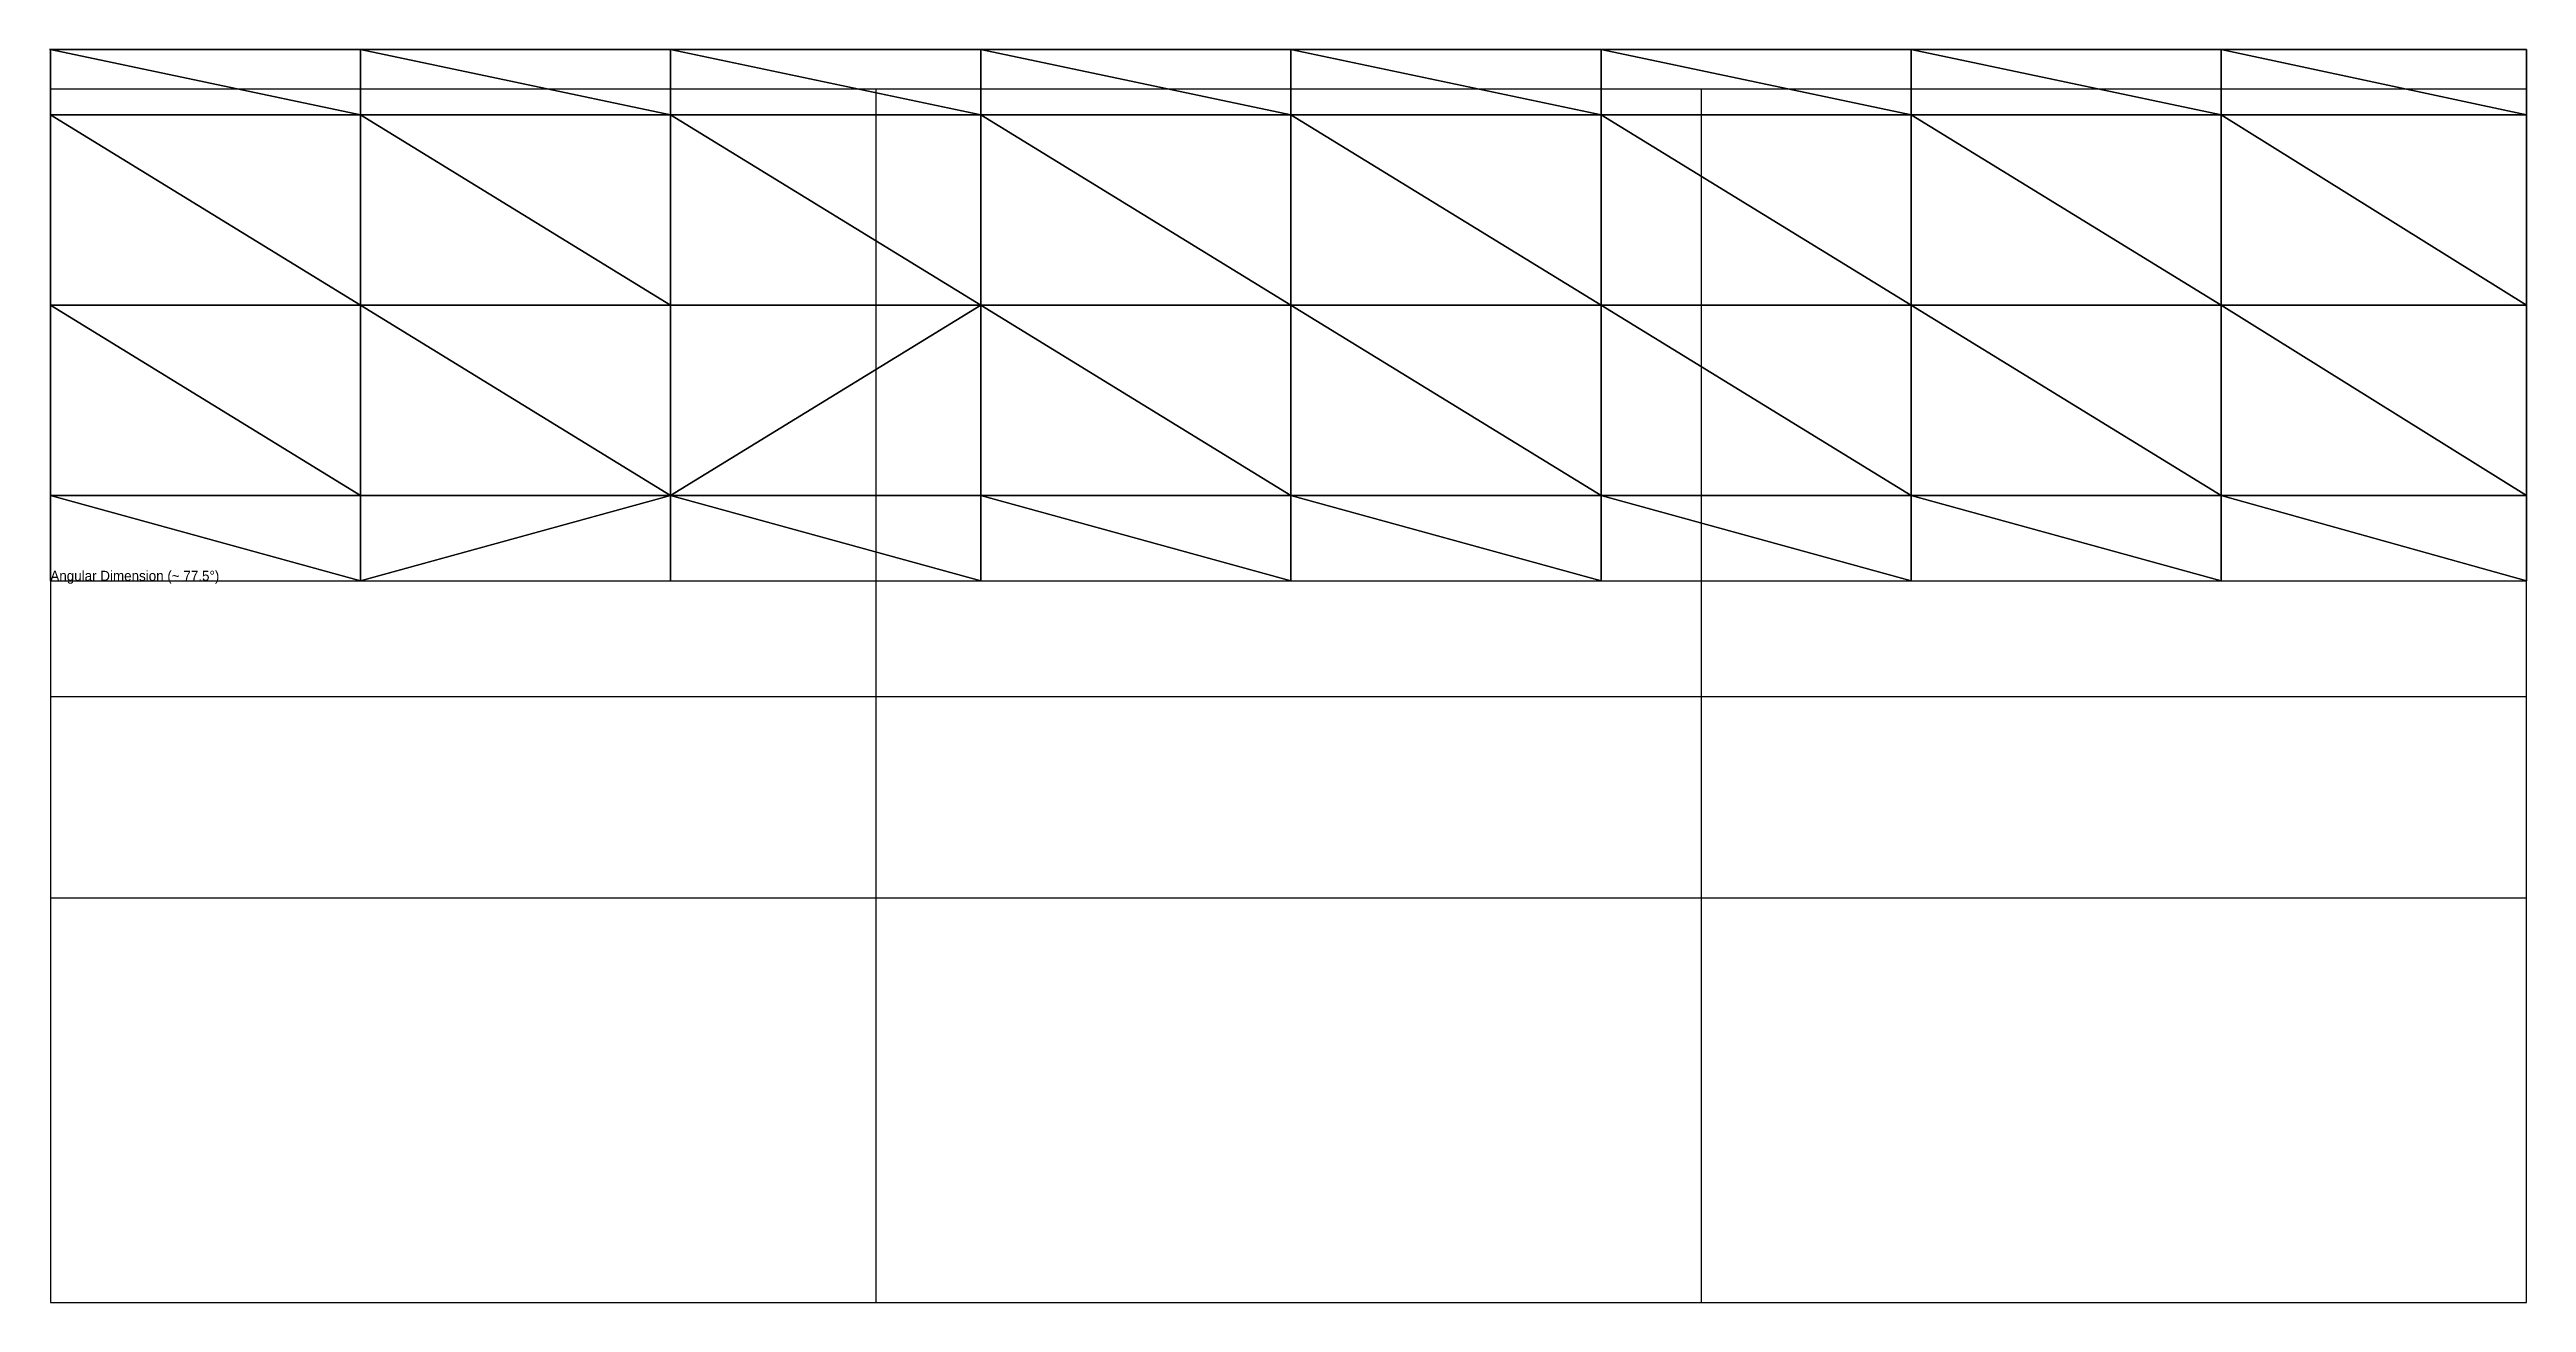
# Model space of a CAD drawing. Extents: x 0 to 247, y -72 to 53.
import ezdxf

# ---------------------------------------------------------------- set-up
doc = ezdxf.new("R2010")
doc.units = 0
doc.header["$MEASUREMENT"] = 0
doc.linetypes.add('HIDDEN', pattern=[0.375, 0.25, -0.125])
doc.layers.get('0').update_dxf_attribs({"color": 13, "linetype": 'HIDDEN'})
doc.layers.add('CENTERLINES', color=134, linetype='CONTINUOUS')

# ---------------------------------------------------------------- blocks, each defined once
blk = doc.blocks.new('GROUP1_1')
at = {"layer": 'CENTERLINES', "color": 0}
for p, q in [((0, 46.5, 120.43), (0, 46.5, 112.63)), ((0, 38.89, 118.74), (0, 46.5, 120.43)), ((0, 46.5, 112.63), (0, 46.5, 108.73)), ((0, 35.08, 117.9), (0, 38.89, 118.74))]:
    blk.add_line(p, q, dxfattribs=at)
at = {"layer": 'CENTERLINES', "color": 0, "extrusion": (1, 1.81461e-17, 1.28949e-16)}
blk.add_arc((46.5, 120.43), 7.8, 192.5055, 270, dxfattribs=at)

msp = doc.modelspace()

# ---------------------------------------------------------------- linework, layer by layer
at = {"layer": 'CENTERLINES', "color": 0}
for p, q in [((-0.08, 53), (0, 53)), ((0, 53, 24), (-0.08, 53, 24)), ((0, 53, 12), (30.94, 53, 12)), ((30.94, 53, 24), (0, 53, 24)), ((0, 53, 24), (0, 53, 12)), ((0, 53, 12), (0, 53)), ((0, 53, 12), (0, 46.5, 12)), ((0, 53), (0, 46.5)), ((0, 53, 12), (0, 46.5, 12)), ((0, 53, 24), (0, 53, 12)), ((0, 46.5, 24), (0, 53, 24)), ((30.94, 53), (0, 53)), ((0, 53, 12), (30.94, 53, 12)), ((0, 53, 12), (0, 53)), ((30.94, 53), (0, 53)), ((0, 53), (0, 46.5)), ((30.94, 53, 12), (30.94, 53, 24)), ((30.94, 53), (30.94, 53, 12)), ((30.94, 53, 12), (61.87, 53, 12)), ((30.94, 53), (30.94, 53, 12)), ((61.87, 53), (30.94, 53)), ((61.87, 53, 24), (30.94, 53, 24)), ((30.94, 53, 12), (30.94, 53, 24)), ((30.94, 53, 12), (61.87, 53, 12)), ((30.94, 53), (30.94, 46.5)), ((61.87, 53), (30.94, 53)), ((30.94, 53), (30.94, 46.5)), ((92.81, 53), (61.87, 53)), ((61.87, 53, 12), (92.81, 53, 12)), ((61.87, 53), (61.87, 53, 12)), ((61.87, 53, 12), (92.81, 53, 12)), ((92.81, 53, 24), (61.87, 53, 24)), ((61.87, 53, 12), (61.87, 53, 24)), ((61.87, 53), (61.87, 53, 12)), ((61.87, 53, 12), (61.87, 53, 24)), ((61.87, 53), (61.87, 46.5)), ((92.81, 53), (61.87, 53)), ((61.87, 53), (61.87, 46.5)), ((92.81, 53), (92.81, 53, 12)), ((92.81, 53, 12), (92.81, 53, 24)), ((92.81, 53, 12), (123.75, 53, 12)), ((92.81, 53), (92.81, 53, 12)), ((123.75, 53), (92.81, 53)), ((123.75, 53, 24), (92.81, 53, 24)), ((92.81, 53, 12), (92.81, 53, 24)), ((92.81, 53, 12), (123.75, 53, 12)), ((92.81, 53), (92.81, 46.5)), ((123.75, 53), (92.81, 53)), ((92.81, 53), (92.81, 46.5)), ((154.69, 53), (123.75, 53)), ((123.75, 53, 12), (154.69, 53, 12)), ((123.75, 53), (123.75, 53, 12)), ((123.75, 53, 12), (154.69, 53, 12)), ((154.69, 53, 24), (123.75, 53, 24)), ((123.75, 53, 12), (123.75, 53, 24)), ((123.75, 53), (123.75, 53, 12)), ((123.75, 53, 12), (123.75, 53, 24)), ((123.75, 53), (123.75, 46.5)), ((154.69, 53), (123.75, 53)), ((123.75, 53), (123.75, 46.5)), ((154.69, 53), (154.69, 53, 12)), ((154.69, 53, 12), (154.69, 53, 24)), ((154.69, 53, 12), (185.62, 53, 12)), ((154.69, 53), (154.69, 53, 12)), ((185.62, 53), (154.69, 53)), ((185.62, 53, 24), (154.69, 53, 24)), ((154.69, 53, 12), (154.69, 53, 24)), ((154.69, 53, 12), (185.62, 53, 12)), ((154.69, 53), (154.69, 46.5)), ((185.62, 53), (154.69, 53)), ((154.69, 53), (154.69, 46.5)), ((216.56, 53), (185.62, 53)), ((185.62, 53, 12), (216.56, 53, 12)), ((185.62, 53), (185.62, 53, 12)), ((185.62, 53, 12), (216.56, 53, 12)), ((216.56, 53, 24), (185.62, 53, 24)), ((185.62, 53, 12), (185.62, 53, 24)), ((185.62, 53), (185.62, 53, 12)), ((185.62, 53, 12), (185.62, 53, 24)), ((185.62, 53), (185.62, 46.5)), ((216.56, 53), (185.62, 53)), ((185.62, 53), (185.62, 46.5)), ((216.56, 53), (216.56, 53, 12)), ((216.56, 53, 12), (216.56, 53, 24)), ((216.56, 53), (216.56, 53, 12)), ((247, 53), (216.56, 53)), ((216.56, 53, 12), (247, 53, 12)), ((216.56, 53, 12), (247, 53, 12)), ((247, 53, 24), (216.56, 53, 24)), ((216.56, 53, 12), (216.56, 53, 24)), ((247, 53), (216.56, 53)), ((216.56, 53), (216.56, 46.5)), ((216.56, 53), (216.56, 46.5)), ((247, 53, 12), (247, 53)), ((247, 53, 24), (247, 53, 12)), ((247, 46.5, 12), (247, 53, 12)), ((247, 53, 24), (247, 53, 12)), ((247, 46.5, 24), (247, 53, 24)), ((247, 53, 12), (247, 53)), ((247, 46.5, 12), (247, 53, 12)), ((247, 46.5), (247, 53)), ((247, 46.5), (247, 53)), ((82.33, 49.06, 121), (0, 49.06, 121)), ((0, 49.06, 121), (0, 46.5, 120.43)), ((82.33, 49.06, 121), (82.33, 8.5, 112)), ((164.67, 49.06, 121), (82.33, 49.06, 121)), ((82.33, 49.06, 121), (82.33, 8.5, 112)), ((247, 49.06, 121), (164.67, 49.06, 121)), ((164.67, 49.06, 121), (164.67, 8.5, 112)), ((164.67, 49.06, 121), (164.67, 8.5, 112)), ((247, 46.5, 120.43), (247, 49.06, 121)), ((0, 46.5, 24), (0, 46.5, 120.43)), ((0, 46.5, 12), (0, 46.5)), ((0, 46.5, 24), (0, 46.5, 12)), ((0, 46.5, 12), (0, 27.5, 12)), ((0, 46.5), (0, 27.5)), ((0, 46.5, 12), (0, 46.5)), ((0, 27.5, 24), (0, 46.5, 24)), ((0, 46.5, 12), (0, 27.5, 12)), ((0, 46.5, 24), (0, 46.5, 12)), ((0, 46.5, 120.43), (0, 8.5, 112)), ((0, 46.5), (30.94, 46.5)), ((0, 46.5), (0, 27.5)), ((0, 46.5), (30.94, 46.5)), ((30.94, 46.5), (30.94, 27.5)), ((30.94, 46.5), (61.87, 46.5)), ((30.94, 46.5), (30.94, 27.5)), ((30.94, 46.5), (61.87, 46.5)), ((61.87, 46.5), (61.87, 27.5)), ((61.87, 46.5), (92.81, 46.5)), ((61.87, 46.5), (61.87, 27.5)), ((61.87, 46.5), (92.81, 46.5)), ((92.81, 46.5), (92.81, 27.5)), ((92.81, 46.5), (123.75, 46.5)), ((92.81, 46.5), (92.81, 27.5)), ((92.81, 46.5), (123.75, 46.5)), ((123.75, 46.5), (123.75, 27.5)), ((123.75, 46.5), (154.69, 46.5)), ((123.75, 46.5), (123.75, 27.5)), ((123.75, 46.5), (154.69, 46.5)), ((154.69, 46.5), (154.69, 27.5)), ((154.69, 46.5), (185.62, 46.5)), ((154.69, 46.5), (154.69, 27.5)), ((154.69, 46.5), (185.62, 46.5)), ((185.62, 46.5), (185.62, 27.5)), ((185.62, 46.5), (216.56, 46.5)), ((185.62, 46.5), (185.62, 27.5)), ((185.62, 46.5), (216.56, 46.5)), ((216.56, 46.5), (247, 46.5)), ((216.56, 46.5), (247, 46.5)), ((216.56, 46.5), (216.56, 27.5)), ((216.56, 46.5), (216.56, 27.5)), ((247, 46.5, 24), (247, 46.5, 120.43)), ((247, 46.5, 12), (247, 46.5, 24)), ((247, 46.5), (247, 46.5, 12)), ((247, 27.5, 12), (247, 46.5, 12)), ((247, 27.5), (247, 46.5)), ((247, 46.5), (247, 46.5, 12)), ((247, 27.5, 24), (247, 46.5, 24)), ((247, 27.5, 12), (247, 46.5, 12)), ((247, 46.5, 12), (247, 46.5, 24)), ((247, 8.5, 112), (247, 46.5, 120.43)), ((247, 27.5), (247, 46.5)), ((0, 27.5), (0, 8.5)), ((0, 27.5), (0, 27.5, 12)), ((0, 27.5, 12), (0, 8.5, 12)), ((0, 27.5, 12), (0, 8.5, 12)), ((0, 27.5, 12), (0, 27.5, 24)), ((0, 8.5, 24), (0, 27.5, 24)), ((0, 27.5), (0, 27.5, 12)), ((0, 27.5, 12), (0, 27.5, 24)), ((0, 27.5), (30.94, 27.5)), ((0, 27.5), (0, 8.5)), ((0, 27.5), (30.94, 27.5)), ((30.94, 27.5), (30.94, 8.5)), ((30.94, 27.5), (61.87, 27.5)), ((30.94, 27.5), (30.94, 8.5)), ((30.94, 27.5), (61.87, 27.5)), ((61.87, 27.5), (61.87, 8.5)), ((61.87, 27.5), (92.81, 27.5)), ((61.87, 27.5), (61.87, 8.5)), ((61.87, 27.5), (92.81, 27.5)), ((92.81, 27.5), (92.81, 8.5)), ((92.81, 27.5), (123.75, 27.5)), ((92.81, 27.5), (92.81, 8.5)), ((92.81, 27.5), (123.75, 27.5)), ((123.75, 27.5), (123.75, 8.5)), ((123.75, 27.5), (154.69, 27.5)), ((123.75, 27.5), (123.75, 8.5)), ((123.75, 27.5), (154.69, 27.5)), ((154.69, 27.5), (154.69, 8.5)), ((154.69, 27.5), (185.62, 27.5)), ((154.69, 27.5), (154.69, 8.5)), ((154.69, 27.5), (185.62, 27.5)), ((185.62, 27.5), (185.62, 8.5)), ((185.62, 27.5), (216.56, 27.5)), ((185.62, 27.5), (185.62, 8.5)), ((185.62, 27.5), (216.56, 27.5)), ((216.56, 27.5), (247, 27.5)), ((216.56, 27.5), (216.56, 8.5)), ((216.56, 27.5), (247, 27.5)), ((216.56, 27.5), (216.56, 8.5)), ((247, 8.5, 12), (247, 27.5, 12)), ((247, 27.5, 12), (247, 27.5, 24)), ((247, 8.5, 24), (247, 27.5, 24)), ((247, 8.5), (247, 27.5)), ((247, 27.5), (247, 27.5, 12)), ((247, 8.5, 12), (247, 27.5, 12)), ((247, 27.5), (247, 27.5, 12)), ((247, 27.5, 12), (247, 27.5, 24)), ((247, 8.5), (247, 27.5)), ((0, 8.5, 24.5), (0, 8.5, 112)), ((0, 8.5, 24.5), (0, 8.5, 24)), ((0, 8.5, 12), (0, 8.5)), ((0, 8.5, 12), (0, 8.5)), ((0, 8.5, 12), (0, 0, 12)), ((0, 8.5), (0, 0)), ((0, 8.5, 24), (0, 8.5, 12)), ((0, 8.5, 12), (0, 0, 12)), ((0, 8.5, 24), (0, 8.5, 12)), ((0, 8.5, 24), (0, 0, 24)), ((82.33, 8.5, 112), (0, 8.5, 112)), ((0, 8.5, 112), (0, -11.57, 107.55)), ((82.33, 8.5, 112), (0, 8.5, 112)), ((0, 8.5), (30.94, 8.5)), ((0, 8.5), (0, 0)), ((0, 8.5), (30.94, 8.5)), ((30.94, 8.5), (30.94, 0)), ((30.94, 8.5), (61.87, 8.5)), ((30.94, 8.5), (61.87, 8.5)), ((30.94, 8.5), (30.94, 0)), ((61.87, 8.5), (61.87, 0)), ((61.87, 8.5), (92.81, 8.5)), ((61.87, 8.5), (61.87, 0)), ((61.87, 8.5), (92.81, 8.5)), ((164.67, 8.5, 112), (82.33, 8.5, 112)), ((82.33, 8.5, 112), (82.33, -11.57, 107.55)), ((164.67, 8.5, 112), (82.33, 8.5, 112)), ((82.33, 8.5, 112), (82.33, -11.57, 107.55)), ((92.81, 8.5), (92.81, 0)), ((92.81, 8.5), (123.75, 8.5)), ((92.81, 8.5), (92.81, 0)), ((92.81, 8.5), (123.75, 8.5)), ((123.75, 8.5), (123.75, 0)), ((123.75, 8.5), (154.69, 8.5)), ((123.75, 8.5), (123.75, 0)), ((123.75, 8.5), (154.69, 8.5)), ((154.69, 8.5), (154.69, 0)), ((154.69, 8.5), (185.62, 8.5)), ((154.69, 8.5), (154.69, 0)), ((154.69, 8.5), (185.62, 8.5)), ((247, 8.5, 112), (164.67, 8.5, 112)), ((164.67, 8.5, 112), (164.67, -11.57, 107.55)), ((164.67, 8.5, 112), (164.67, -11.57, 107.55)), ((247, 8.5, 112), (164.67, 8.5, 112)), ((185.62, 8.5), (185.62, 0)), ((185.62, 8.5), (216.56, 8.5)), ((185.62, 8.5), (185.62, 0)), ((185.62, 8.5), (216.56, 8.5)), ((216.56, 8.5), (247, 8.5)), ((216.56, 8.5), (216.56, 0)), ((216.56, 8.5), (247, 8.5)), ((216.56, 8.5), (216.56, 0)), ((247, 8.5, 24), (247, 8.5, 112)), ((247, 8.5, 12), (247, 8.5, 24)), ((247, 0, 12), (247, 8.5, 12)), ((247, 8.5, 12), (247, 8.5, 24)), ((247, 8.5, 24), (247, 0, 24)), ((247, 8.5), (247, 8.5, 12)), ((247, 0, 12), (247, 8.5, 12)), ((247, 0), (247, 8.5)), ((247, 8.5), (247, 8.5, 12)), ((247, -11.57, 107.55), (247, 8.5, 112)), ((247, 0), (247, 8.5)), ((0, 0), (0, -71.99)), ((0, 0, 12), (0, 0)), ((0, 0, 24), (0, 0, 12)), ((0, 0), (30.94, 0)), ((30.94, 0), (61.87, 0)), ((61.87, 0), (92.81, 0)), ((92.81, 0), (123.75, 0)), ((123.75, 0), (154.69, 0)), ((154.69, 0), (185.62, 0)), ((185.62, 0), (216.56, 0)), ((216.56, 0), (247, 0)), ((247, 0, 24), (247, 0, 12)), ((247, 0, 12), (247, 0)), ((82.33, -11.57, 107.55), (0, -11.57, 107.55)), ((0, -11.57, 107.55), (0, -31.64, 103.1)), ((82.33, -11.57, 107.55), (0, -11.57, 107.55)), ((82.33, -11.57, 107.55), (82.33, -31.64, 103.1)), ((164.67, -11.57, 107.55), (82.33, -11.57, 107.55)), ((82.33, -11.57, 107.55), (82.33, -31.64, 103.1)), ((164.67, -11.57, 107.55), (82.33, -11.57, 107.55)), ((247, -11.57, 107.55), (164.67, -11.57, 107.55)), ((164.67, -11.57, 107.55), (164.67, -31.64, 103.1)), ((164.67, -11.57, 107.55), (164.67, -31.64, 103.1)), ((247, -11.57, 107.55), (164.67, -11.57, 107.55)), ((247, -31.64, 103.1), (247, -11.57, 107.55)), ((0, -31.64, 103.1), (82.33, -31.64, 103.1)), ((0, -31.64, 103.1), (82.33, -31.64, 103.1)), ((0, -31.64, 103.1), (0, -71.99, 94.15)), ((82.33, -31.64, 103.1), (82.33, -71.99, 94.15)), ((82.33, -31.64, 103.1), (164.67, -31.64, 103.1)), ((82.33, -31.64, 103.1), (164.67, -31.64, 103.1)), ((82.33, -31.64, 103.1), (82.33, -71.99, 94.15)), ((164.67, -31.64, 103.1), (247, -31.64, 103.1)), ((164.67, -31.64, 103.1), (247, -31.64, 103.1)), ((164.67, -31.64, 103.1), (164.67, -71.99, 94.15)), ((164.67, -31.64, 103.1), (164.67, -71.99, 94.15)), ((247, -71.99, 94.15), (247, -31.64, 103.1)), ((0, -71.99, 94.15), (82.33, -71.99, 94.15)), ((82.33, -71.99, 94.15), (164.67, -71.99, 94.15)), ((164.67, -71.99, 94.15), (247, -71.99, 94.15))]:
    msp.add_line(p, q, dxfattribs=at)

# ---------------------------------------------------------------- block references
ref = msp.add_blockref('GROUP1_1', (0, 0), dxfattribs=at)
ref.add_attrib('Skp_GroupInstanceName', 'Angular Dimension (~ 77.5°)', (0, 0), dxfattribs={"layer": '0', "height": 1})

# ---------------------------------------------------------------- meshes
mesh = msp.add_polyface(dxfattribs=at)
corners = [(30.94, 53, 24), (0, 53, 12), (30.94, 53, 12), (0, 53, 24)]
mesh.append_faces([[corners[k] for k in face] for face in [(0, 1, 2), (1, 0, 3)]], dxfattribs={"vtx0": -1, "color": 0})
mesh = msp.add_polyface(dxfattribs=at)
corners = [(0, 53), (0, 46.5, 12), (0, 46.5), (0, 53, 12)]
mesh.append_faces([[corners[k] for k in face] for face in [(0, 1, 2), (1, 0, 3)]], dxfattribs={"vtx0": -1, "color": 0})
mesh = msp.add_polyface(dxfattribs=at)
corners = [(0, 53, 12), (0, 46.5, 24), (0, 46.5, 12), (0, 53, 24)]
mesh.append_faces([[corners[k] for k in face] for face in [(0, 1, 2), (1, 0, 3)]], dxfattribs={"vtx0": -1, "color": 0})
mesh = msp.add_polyface(dxfattribs=at)
corners = [(30.94, 53, 12), (0, 53), (30.94, 53), (0, 53, 12)]
mesh.append_faces([[corners[k] for k in face] for face in [(0, 1, 2), (1, 0, 3)]], dxfattribs={"vtx0": -1, "color": 0})
mesh = msp.add_polyface(dxfattribs=at)
corners = [(30.94, 46.5), (0, 53), (0, 46.5), (30.94, 53)]
mesh.append_faces([[corners[k] for k in face] for face in [(0, 1, 2), (1, 0, 3)]], dxfattribs={"vtx0": -1, "color": 0})
mesh = msp.add_polyface(dxfattribs=at)
corners = [(61.87, 53, 12), (30.94, 53), (61.87, 53), (30.94, 53, 12)]
mesh.append_faces([[corners[k] for k in face] for face in [(0, 1, 2), (1, 0, 3)]], dxfattribs={"vtx0": -1, "color": 0})
mesh = msp.add_polyface(dxfattribs=at)
corners = [(61.87, 53, 24), (30.94, 53, 12), (61.87, 53, 12), (30.94, 53, 24)]
mesh.append_faces([[corners[k] for k in face] for face in [(0, 1, 2), (1, 0, 3)]], dxfattribs={"vtx0": -1, "color": 0})
mesh = msp.add_polyface(dxfattribs=at)
corners = [(61.87, 46.5), (30.94, 53), (30.94, 46.5), (61.87, 53)]
mesh.append_faces([[corners[k] for k in face] for face in [(0, 1, 2), (1, 0, 3)]], dxfattribs={"vtx0": -1, "color": 0})
mesh = msp.add_polyface(dxfattribs=at)
corners = [(92.81, 53, 12), (61.87, 53), (92.81, 53), (61.87, 53, 12)]
mesh.append_faces([[corners[k] for k in face] for face in [(0, 1, 2), (1, 0, 3)]], dxfattribs={"vtx0": -1, "color": 0})
mesh = msp.add_polyface(dxfattribs=at)
corners = [(92.81, 53, 24), (61.87, 53, 12), (92.81, 53, 12), (61.87, 53, 24)]
mesh.append_faces([[corners[k] for k in face] for face in [(0, 1, 2), (1, 0, 3)]], dxfattribs={"vtx0": -1, "color": 0})
mesh = msp.add_polyface(dxfattribs=at)
corners = [(92.81, 46.5), (61.87, 53), (61.87, 46.5), (92.81, 53)]
mesh.append_faces([[corners[k] for k in face] for face in [(0, 1, 2), (1, 0, 3)]], dxfattribs={"vtx0": -1, "color": 0})
mesh = msp.add_polyface(dxfattribs=at)
corners = [(123.75, 53, 12), (92.81, 53), (123.75, 53), (92.81, 53, 12)]
mesh.append_faces([[corners[k] for k in face] for face in [(0, 1, 2), (1, 0, 3)]], dxfattribs={"vtx0": -1, "color": 0})
mesh = msp.add_polyface(dxfattribs=at)
corners = [(123.75, 53, 24), (92.81, 53, 12), (123.75, 53, 12), (92.81, 53, 24)]
mesh.append_faces([[corners[k] for k in face] for face in [(0, 1, 2), (1, 0, 3)]], dxfattribs={"vtx0": -1, "color": 0})
mesh = msp.add_polyface(dxfattribs=at)
corners = [(123.75, 46.5), (92.81, 53), (92.81, 46.5), (123.75, 53)]
mesh.append_faces([[corners[k] for k in face] for face in [(0, 1, 2), (1, 0, 3)]], dxfattribs={"vtx0": -1, "color": 0})
mesh = msp.add_polyface(dxfattribs=at)
corners = [(154.69, 53, 12), (123.75, 53), (154.69, 53), (123.75, 53, 12)]
mesh.append_faces([[corners[k] for k in face] for face in [(0, 1, 2), (1, 0, 3)]], dxfattribs={"vtx0": -1, "color": 0})
mesh = msp.add_polyface(dxfattribs=at)
corners = [(154.69, 53, 24), (123.75, 53, 12), (154.69, 53, 12), (123.75, 53, 24)]
mesh.append_faces([[corners[k] for k in face] for face in [(0, 1, 2), (1, 0, 3)]], dxfattribs={"vtx0": -1, "color": 0})
mesh = msp.add_polyface(dxfattribs=at)
corners = [(154.69, 46.5), (123.75, 53), (123.75, 46.5), (154.69, 53)]
mesh.append_faces([[corners[k] for k in face] for face in [(0, 1, 2), (1, 0, 3)]], dxfattribs={"vtx0": -1, "color": 0})
mesh = msp.add_polyface(dxfattribs=at)
corners = [(185.62, 53, 12), (154.69, 53), (185.62, 53), (154.69, 53, 12)]
mesh.append_faces([[corners[k] for k in face] for face in [(0, 1, 2), (1, 0, 3)]], dxfattribs={"vtx0": -1, "color": 0})
mesh = msp.add_polyface(dxfattribs=at)
corners = [(185.62, 53, 24), (154.69, 53, 12), (185.62, 53, 12), (154.69, 53, 24)]
mesh.append_faces([[corners[k] for k in face] for face in [(0, 1, 2), (1, 0, 3)]], dxfattribs={"vtx0": -1, "color": 0})
mesh = msp.add_polyface(dxfattribs=at)
corners = [(185.62, 46.5), (154.69, 53), (154.69, 46.5), (185.62, 53)]
mesh.append_faces([[corners[k] for k in face] for face in [(0, 1, 2), (1, 0, 3)]], dxfattribs={"vtx0": -1, "color": 0})
mesh = msp.add_polyface(dxfattribs=at)
corners = [(216.56, 53, 12), (185.62, 53), (216.56, 53), (185.62, 53, 12)]
mesh.append_faces([[corners[k] for k in face] for face in [(0, 1, 2), (1, 0, 3)]], dxfattribs={"vtx0": -1, "color": 0})
mesh = msp.add_polyface(dxfattribs=at)
corners = [(216.56, 53, 24), (185.62, 53, 12), (216.56, 53, 12), (185.62, 53, 24)]
mesh.append_faces([[corners[k] for k in face] for face in [(0, 1, 2), (1, 0, 3)]], dxfattribs={"vtx0": -1, "color": 0})
mesh = msp.add_polyface(dxfattribs=at)
corners = [(216.56, 46.5), (185.62, 53), (185.62, 46.5), (216.56, 53)]
mesh.append_faces([[corners[k] for k in face] for face in [(0, 1, 2), (1, 0, 3)]], dxfattribs={"vtx0": -1, "color": 0})
mesh = msp.add_polyface(dxfattribs=at)
corners = [(247, 53, 12), (216.56, 53), (247, 53), (216.56, 53, 12)]
mesh.append_faces([[corners[k] for k in face] for face in [(0, 1, 2), (1, 0, 3)]], dxfattribs={"vtx0": -1, "color": 0})
mesh = msp.add_polyface(dxfattribs=at)
corners = [(247, 53, 24), (216.56, 53, 12), (247, 53, 12), (216.56, 53, 24)]
mesh.append_faces([[corners[k] for k in face] for face in [(0, 1, 2), (1, 0, 3)]], dxfattribs={"vtx0": -1, "color": 0})
mesh = msp.add_polyface(dxfattribs=at)
corners = [(247, 46.5), (216.56, 53), (216.56, 46.5), (247, 53)]
mesh.append_faces([[corners[k] for k in face] for face in [(0, 1, 2), (1, 0, 3)]], dxfattribs={"vtx0": -1, "color": 0})
mesh = msp.add_polyface(dxfattribs=at)
corners = [(247, 53, 12), (247, 46.5, 24), (247, 46.5, 12), (247, 53, 24)]
mesh.append_faces([[corners[k] for k in face] for face in [(0, 1, 2), (1, 0, 3)]], dxfattribs={"vtx0": -1, "color": 0})
mesh = msp.add_polyface(dxfattribs=at)
corners = [(247, 53), (247, 46.5, 12), (247, 46.5), (247, 53, 12)]
mesh.append_faces([[corners[k] for k in face] for face in [(0, 1, 2), (1, 0, 3)]], dxfattribs={"vtx0": -1, "color": 0})
mesh = msp.add_polyface(dxfattribs=at)
corners = [(0, 46.5), (0, 27.5, 12), (0, 27.5), (0, 46.5, 12)]
mesh.append_faces([[corners[k] for k in face] for face in [(0, 1, 2), (1, 0, 3)]], dxfattribs={"vtx0": -1, "color": 0})
mesh = msp.add_polyface(dxfattribs=at)
corners = [(0, 46.5, 12), (0, 27.5, 24), (0, 27.5, 12), (0, 46.5, 24)]
mesh.append_faces([[corners[k] for k in face] for face in [(0, 1, 2), (1, 0, 3)]], dxfattribs={"vtx0": -1, "color": 0})
mesh = msp.add_polyface(dxfattribs=at)
corners = [(30.94, 27.5), (0, 46.5), (0, 27.5), (30.94, 46.5)]
mesh.append_faces([[corners[k] for k in face] for face in [(0, 1, 2), (1, 0, 3)]], dxfattribs={"vtx0": -1, "color": 0})
mesh = msp.add_polyface(dxfattribs=at)
corners = [(61.87, 27.5), (30.94, 46.5), (30.94, 27.5), (61.87, 46.5)]
mesh.append_faces([[corners[k] for k in face] for face in [(0, 1, 2), (1, 0, 3)]], dxfattribs={"vtx0": -1, "color": 0})
mesh = msp.add_polyface(dxfattribs=at)
corners = [(92.81, 27.5), (61.87, 46.5), (61.87, 27.5), (92.81, 46.5)]
mesh.append_faces([[corners[k] for k in face] for face in [(0, 1, 2), (1, 0, 3)]], dxfattribs={"vtx0": -1, "color": 0})
mesh = msp.add_polyface(dxfattribs=at)
corners = [(123.75, 27.5), (92.81, 46.5), (92.81, 27.5), (123.75, 46.5)]
mesh.append_faces([[corners[k] for k in face] for face in [(0, 1, 2), (1, 0, 3)]], dxfattribs={"vtx0": -1, "color": 0})
mesh = msp.add_polyface(dxfattribs=at)
corners = [(154.69, 27.5), (123.75, 46.5), (123.75, 27.5), (154.69, 46.5)]
mesh.append_faces([[corners[k] for k in face] for face in [(0, 1, 2), (1, 0, 3)]], dxfattribs={"vtx0": -1, "color": 0})
mesh = msp.add_polyface(dxfattribs=at)
corners = [(185.62, 27.5), (154.69, 46.5), (154.69, 27.5), (185.62, 46.5)]
mesh.append_faces([[corners[k] for k in face] for face in [(0, 1, 2), (1, 0, 3)]], dxfattribs={"vtx0": -1, "color": 0})
mesh = msp.add_polyface(dxfattribs=at)
corners = [(216.56, 27.5), (185.62, 46.5), (185.62, 27.5), (216.56, 46.5)]
mesh.append_faces([[corners[k] for k in face] for face in [(0, 1, 2), (1, 0, 3)]], dxfattribs={"vtx0": -1, "color": 0})
mesh = msp.add_polyface(dxfattribs=at)
corners = [(247, 27.5), (216.56, 46.5), (216.56, 27.5), (247, 46.5)]
mesh.append_faces([[corners[k] for k in face] for face in [(0, 1, 2), (1, 0, 3)]], dxfattribs={"vtx0": -1, "color": 0})
mesh = msp.add_polyface(dxfattribs=at)
corners = [(247, 46.5), (247, 27.5, 12), (247, 27.5), (247, 46.5, 12)]
mesh.append_faces([[corners[k] for k in face] for face in [(0, 1, 2), (1, 0, 3)]], dxfattribs={"vtx0": -1, "color": 0})
mesh = msp.add_polyface(dxfattribs=at)
corners = [(247, 46.5, 12), (247, 27.5, 24), (247, 27.5, 12), (247, 46.5, 24)]
mesh.append_faces([[corners[k] for k in face] for face in [(0, 1, 2), (1, 0, 3)]], dxfattribs={"vtx0": -1, "color": 0})
mesh = msp.add_polyface(dxfattribs=at)
corners = [(0, 27.5), (0, 8.5, 12), (0, 8.5), (0, 27.5, 12)]
mesh.append_faces([[corners[k] for k in face] for face in [(0, 1, 2), (1, 0, 3)]], dxfattribs={"vtx0": -1, "color": 0})
mesh = msp.add_polyface(dxfattribs=at)
corners = [(0, 27.5, 12), (0, 8.5, 24), (0, 8.5, 12), (0, 27.5, 24)]
mesh.append_faces([[corners[k] for k in face] for face in [(0, 1, 2), (1, 0, 3)]], dxfattribs={"vtx0": -1, "color": 0})
mesh = msp.add_polyface(dxfattribs=at)
corners = [(30.94, 8.5), (0, 27.5), (0, 8.5), (30.94, 27.5)]
mesh.append_faces([[corners[k] for k in face] for face in [(0, 1, 2), (1, 0, 3)]], dxfattribs={"vtx0": -1, "color": 0})
mesh = msp.add_polyface(dxfattribs=at)
corners = [(61.87, 8.5), (30.94, 27.5), (30.94, 8.5), (61.87, 27.5)]
mesh.append_faces([[corners[k] for k in face] for face in [(0, 1, 2), (1, 0, 3)]], dxfattribs={"vtx0": -1, "color": 0})
mesh = msp.add_polyface(dxfattribs=at)
corners = [(61.87, 8.5), (92.81, 27.5), (61.87, 27.5), (92.81, 8.5)]
mesh.append_faces([[corners[k] for k in face] for face in [(0, 1, 2), (1, 0, 3)]], dxfattribs={"vtx0": -1, "color": 0})
mesh = msp.add_polyface(dxfattribs=at)
corners = [(123.75, 8.5), (92.81, 27.5), (92.81, 8.5), (123.75, 27.5)]
mesh.append_faces([[corners[k] for k in face] for face in [(0, 1, 2), (1, 0, 3)]], dxfattribs={"vtx0": -1, "color": 0})
mesh = msp.add_polyface(dxfattribs=at)
corners = [(154.69, 8.5), (123.75, 27.5), (123.75, 8.5), (154.69, 27.5)]
mesh.append_faces([[corners[k] for k in face] for face in [(0, 1, 2), (1, 0, 3)]], dxfattribs={"vtx0": -1, "color": 0})
mesh = msp.add_polyface(dxfattribs=at)
corners = [(185.62, 8.5), (154.69, 27.5), (154.69, 8.5), (185.62, 27.5)]
mesh.append_faces([[corners[k] for k in face] for face in [(0, 1, 2), (1, 0, 3)]], dxfattribs={"vtx0": -1, "color": 0})
mesh = msp.add_polyface(dxfattribs=at)
corners = [(216.56, 8.5), (185.62, 27.5), (185.62, 8.5), (216.56, 27.5)]
mesh.append_faces([[corners[k] for k in face] for face in [(0, 1, 2), (1, 0, 3)]], dxfattribs={"vtx0": -1, "color": 0})
mesh = msp.add_polyface(dxfattribs=at)
corners = [(247, 8.5), (216.56, 27.5), (216.56, 8.5), (247, 27.5)]
mesh.append_faces([[corners[k] for k in face] for face in [(0, 1, 2), (1, 0, 3)]], dxfattribs={"vtx0": -1, "color": 0})
mesh = msp.add_polyface(dxfattribs=at)
corners = [(247, 27.5, 12), (247, 8.5, 24), (247, 8.5, 12), (247, 27.5, 24)]
mesh.append_faces([[corners[k] for k in face] for face in [(0, 1, 2), (1, 0, 3)]], dxfattribs={"vtx0": -1, "color": 0})
mesh = msp.add_polyface(dxfattribs=at)
corners = [(247, 27.5), (247, 8.5, 12), (247, 8.5), (247, 27.5, 12)]
mesh.append_faces([[corners[k] for k in face] for face in [(0, 1, 2), (1, 0, 3)]], dxfattribs={"vtx0": -1, "color": 0})
mesh = msp.add_polyface(dxfattribs=at)
corners = [(0, 8.5), (0, 0, 12), (0, 0), (0, 8.5, 12)]
mesh.append_faces([[corners[k] for k in face] for face in [(0, 1, 2), (1, 0, 3)]], dxfattribs={"vtx0": -1, "color": 0})
mesh = msp.add_polyface(dxfattribs=at)
corners = [(0, 8.5, 12), (0, 0, 24), (0, 0, 12), (0, 8.5, 24)]
mesh.append_faces([[corners[k] for k in face] for face in [(0, 1, 2), (1, 0, 3)]], dxfattribs={"vtx0": -1, "color": 0})
mesh = msp.add_polyface(dxfattribs=at)
corners = [(30.94, 0), (0, 8.5), (0, 0), (30.94, 8.5)]
mesh.append_faces([[corners[k] for k in face] for face in [(0, 1, 2), (1, 0, 3)]], dxfattribs={"vtx0": -1, "color": 0})
mesh = msp.add_polyface(dxfattribs=at)
corners = [(30.94, 0), (61.87, 8.5), (30.94, 8.5), (61.87, 0)]
mesh.append_faces([[corners[k] for k in face] for face in [(0, 1, 2), (1, 0, 3)]], dxfattribs={"vtx0": -1, "color": 0})
mesh = msp.add_polyface(dxfattribs=at)
corners = [(92.81, 0), (61.87, 8.5), (61.87, 0), (92.81, 8.5)]
mesh.append_faces([[corners[k] for k in face] for face in [(0, 1, 2), (1, 0, 3)]], dxfattribs={"vtx0": -1, "color": 0})
mesh = msp.add_polyface(dxfattribs=at)
corners = [(123.75, 0), (92.81, 8.5), (92.81, 0), (123.75, 8.5)]
mesh.append_faces([[corners[k] for k in face] for face in [(0, 1, 2), (1, 0, 3)]], dxfattribs={"vtx0": -1, "color": 0})
mesh = msp.add_polyface(dxfattribs=at)
corners = [(154.69, 0), (123.75, 8.5), (123.75, 0), (154.69, 8.5)]
mesh.append_faces([[corners[k] for k in face] for face in [(0, 1, 2), (1, 0, 3)]], dxfattribs={"vtx0": -1, "color": 0})
mesh = msp.add_polyface(dxfattribs=at)
corners = [(185.62, 0), (154.69, 8.5), (154.69, 0), (185.62, 8.5)]
mesh.append_faces([[corners[k] for k in face] for face in [(0, 1, 2), (1, 0, 3)]], dxfattribs={"vtx0": -1, "color": 0})
mesh = msp.add_polyface(dxfattribs=at)
corners = [(216.56, 0), (185.62, 8.5), (185.62, 0), (216.56, 8.5)]
mesh.append_faces([[corners[k] for k in face] for face in [(0, 1, 2), (1, 0, 3)]], dxfattribs={"vtx0": -1, "color": 0})
mesh = msp.add_polyface(dxfattribs=at)
corners = [(247, 0), (216.56, 8.5), (216.56, 0), (247, 8.5)]
mesh.append_faces([[corners[k] for k in face] for face in [(0, 1, 2), (1, 0, 3)]], dxfattribs={"vtx0": -1, "color": 0})
mesh = msp.add_polyface(dxfattribs=at)
corners = [(247, 8.5, 12), (247, 0, 24), (247, 0, 12), (247, 8.5, 24)]
mesh.append_faces([[corners[k] for k in face] for face in [(0, 1, 2), (1, 0, 3)]], dxfattribs={"vtx0": -1, "color": 0})
mesh = msp.add_polyface(dxfattribs=at)
corners = [(247, 8.5), (247, 0, 12), (247, 0), (247, 8.5, 12)]
mesh.append_faces([[corners[k] for k in face] for face in [(0, 1, 2), (1, 0, 3)]], dxfattribs={"vtx0": -1, "color": 0})

doc.saveas('drawing.dxf')
